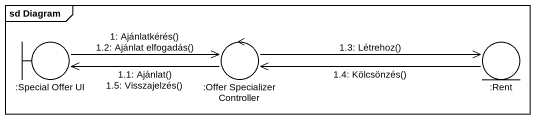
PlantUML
@startuml
mainframe sd Diagram
boundary ":Special Offer UI" as Special_Offer_UI
control ":Offer Specializer Controller" as Offer_Specializer_Controller
entity ":Rent" as Rent
Special_Offer_UI -right-> Offer_Specializer_Controller : 1: Ajánlatkérés()\n1.2: Ajánlat elfogadás()
Offer_Specializer_Controller -left-> Special_Offer_UI : 1.1: Ajánlat()\n1.5: Visszajelzés()
Offer_Specializer_Controller -right-> Rent : 1.3: Létrehoz()
Rent -left-> Offer_Specializer_Controller : 1.4: Kölcsönzés()
@enduml
